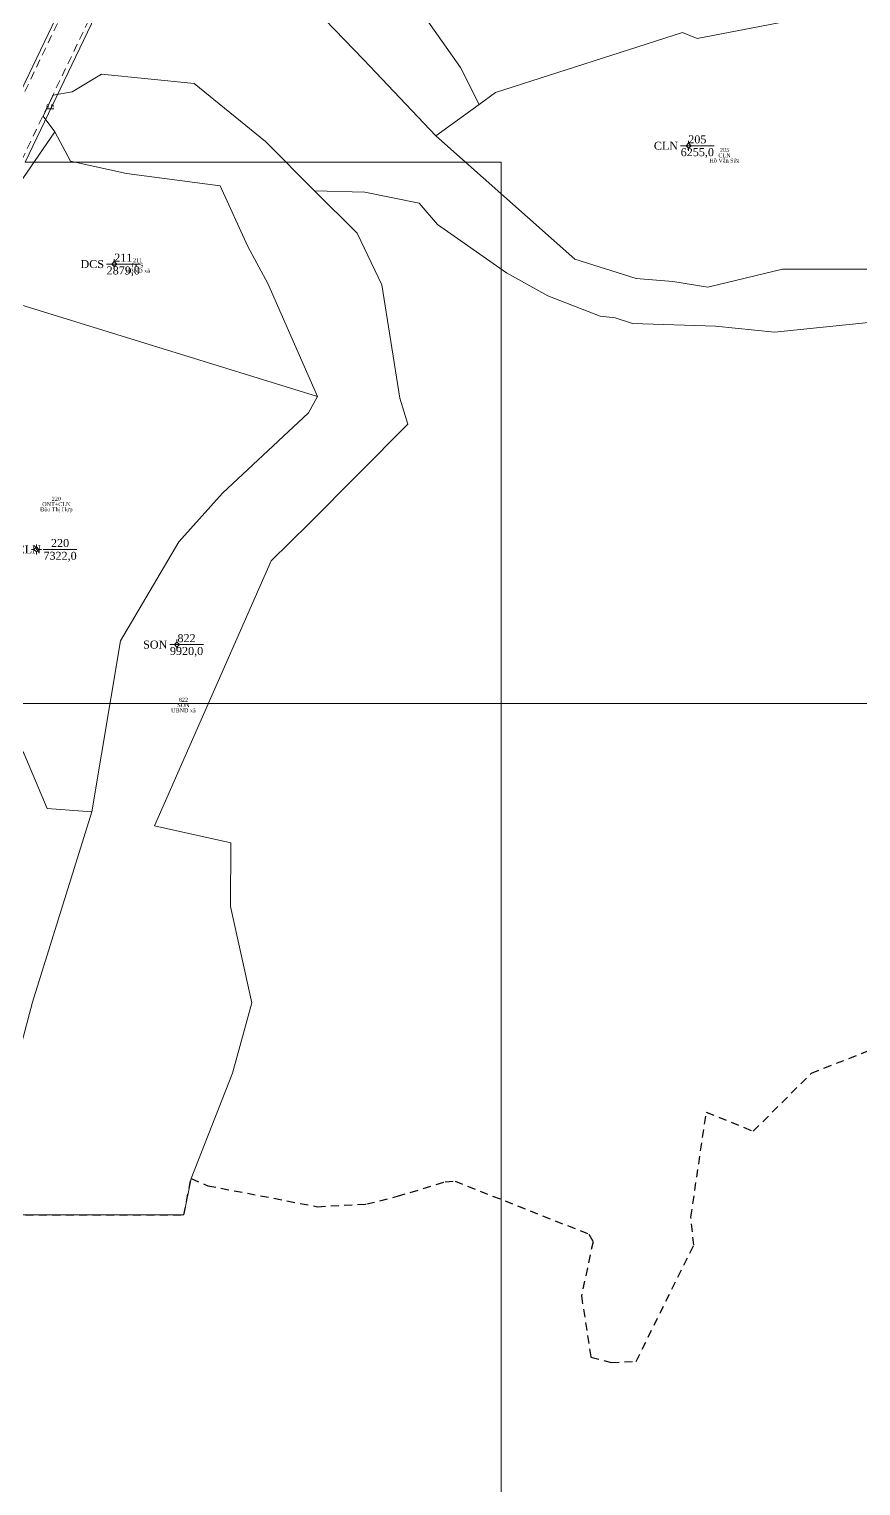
# Model space of a CAD drawing. Header units: metres. Extents: x 542180 to 550635, y 1840441 to 1846931.
# Drawn here: x 548268.6 to 548476.3, y 1840932.3 to 1841296.4 of the extents above; entities that cross this region are included whole.
import ezdxf
from ezdxf.enums import TextEntityAlignment as Align

# ---------------------------------------------------------------- set-up
doc = ezdxf.new("R2010")
doc.units = ezdxf.units.M
doc.header["$MEASUREMENT"] = 0
doc.linetypes.add('DGN Style 2', pattern=[3.355162, 2.013097, -1.342065])
for name, color, linetype, lineweight in [('Level 10', 7, 'Continuous', 0), ('Level 11', 7, 'Continuous', 0), ('Level 13', 7, 'Continuous', 0), ('Level 15', 7, 'Continuous', 0), ('Level 2', 7, 'Continuous', 0), ('Level 30', 7, 'Continuous', 0), ('Level 34', 7, 'Continuous', 0), ('Level 4', 7, 'Continuous', 0), ('Level 5', 7, 'Continuous', 0), ('Level 6', 7, 'Continuous', 0), ('Level 62', 7, 'Continuous', 0)]:
    doc.layers.add(name, color=color, linetype=linetype, lineweight=lineweight)
doc.styles.add('Style-Times New Roman', font='times.ttf')

# ---------------------------------------------------------------- blocks, each defined once
blk = doc.blocks.new('CENTRD')
at = {"layer": 'Level 11', "linetype": 'Continuous', "lineweight": 0}
h = blk.add_hatch(color=1, dxfattribs=at)
edge = h.paths.add_edge_path()
edge.add_arc((0, 0), 1.5, 0, 360)
at = {"layer": 'Level 11', "color": 1, "linetype": 'Continuous', "lineweight": 0}
for p, q in [((-6.25, 0), (-12.5, 0)), ((0, 6.25), (-6.25, 0)), ((-6.25, 0), (0, -6.25)), ((0, 12.5), (0, 6.25)), ((6.25, 0), (0, 6.25)), ((0, -6.25), (6.25, 0)), ((12.5, 0), (6.25, 0)), ((0, -6.25), (0, -12.5))]:
    blk.add_line(p, q, dxfattribs=at)
blk = doc.blocks.new('N_THUA_302')
at = {"layer": 'Level 13', "color": 1, "linetype": 'Continuous', "lineweight": 0}
blk.add_line((-2.038576, 0), (6.371424, 0), dxfattribs=at)
at = {"layer": 'Level 13', "color": 5, "linetype": 'Continuous', "lineweight": 0, "style": 'Style-Times New Roman'}
blk.add_text('205', height=2, dxfattribs=at).set_placement((2.166424, 1.6), align=Align.MIDDLE_CENTER)
at = {"layer": 'Level 2', "color": 3, "linetype": 'Continuous', "lineweight": 0, "style": 'Style-Times New Roman'}
blk.add_text('CLN', height=2, dxfattribs=at).set_placement((-2.638576, 0), align=Align.MIDDLE_RIGHT)
at = {"layer": 'Level 4', "color": 1, "linetype": 'Continuous', "lineweight": 0, "style": 'Style-Times New Roman'}
blk.add_text('6255,0', height=2, dxfattribs=at).set_placement((2.166424, -1.6), align=Align.MIDDLE_CENTER)
blk = doc.blocks.new('N_THUA_303')
at = {"layer": 'Level 13', "color": 1, "linetype": 'Continuous', "lineweight": 0}
blk.add_line((-1.943325, 0), (6.466675, 0), dxfattribs=at)
at = {"layer": 'Level 13', "color": 5, "linetype": 'Continuous', "lineweight": 0, "style": 'Style-Times New Roman'}
blk.add_text('211', height=2, dxfattribs=at).set_placement((2.261675, 1.6), align=Align.MIDDLE_CENTER)
at = {"layer": 'Level 2', "color": 3, "linetype": 'Continuous', "lineweight": 0, "style": 'Style-Times New Roman'}
blk.add_text('DCS', height=2, dxfattribs=at).set_placement((-2.543325, 0), align=Align.MIDDLE_RIGHT)
at = {"layer": 'Level 4', "color": 1, "linetype": 'Continuous', "lineweight": 0, "style": 'Style-Times New Roman'}
blk.add_text('2879,0', height=2, dxfattribs=at).set_placement((2.261675, -1.6), align=Align.MIDDLE_CENTER)
blk = doc.blocks.new('N_THUA_306')
at = {"layer": 'Level 13', "color": 1, "linetype": 'Continuous', "lineweight": 0}
blk.add_line((1.701696, 0), (10.111696, 0), dxfattribs=at)
at = {"layer": 'Level 13', "color": 5, "linetype": 'Continuous', "lineweight": 0, "style": 'Style-Times New Roman'}
blk.add_text('220', height=2, dxfattribs=at).set_placement((5.906696, 1.6), align=Align.MIDDLE_CENTER)
at = {"layer": 'Level 2', "color": 3, "linetype": 'Continuous', "lineweight": 0, "style": 'Style-Times New Roman'}
blk.add_text('ONT+CLN', height=2, dxfattribs=at).set_placement((1.101696, 0), align=Align.MIDDLE_RIGHT)
at = {"layer": 'Level 4', "color": 1, "linetype": 'Continuous', "lineweight": 0, "style": 'Style-Times New Roman'}
blk.add_text('7322,0', height=2, dxfattribs=at).set_placement((5.906696, -1.6), align=Align.MIDDLE_CENTER)
blk = doc.blocks.new('N_THUA_320')
at = {"layer": 'Level 13', "color": 1, "linetype": 'Continuous', "lineweight": 0}
blk.add_line((-1.816289, 0), (6.593711, 0), dxfattribs=at)
at = {"layer": 'Level 13', "color": 5, "linetype": 'Continuous', "lineweight": 0, "style": 'Style-Times New Roman'}
blk.add_text('822', height=2, dxfattribs=at).set_placement((2.388711, 1.6), align=Align.MIDDLE_CENTER)
at = {"layer": 'Level 2', "color": 3, "linetype": 'Continuous', "lineweight": 0, "style": 'Style-Times New Roman'}
blk.add_text('SON', height=2, dxfattribs=at).set_placement((-2.416289, 0), align=Align.MIDDLE_RIGHT)
at = {"layer": 'Level 4', "color": 1, "linetype": 'Continuous', "lineweight": 0, "style": 'Style-Times New Roman'}
blk.add_text('9920,0', height=2, dxfattribs=at).set_placement((2.388711, -1.6), align=Align.MIDDLE_CENTER)

msp = doc.modelspace()

# ---------------------------------------------------------------- linework, layer by layer
at = {"layer": 'Level 10', "color": 7, "lineweight": 0}
for p, q in [((548370.14, 1841269.74), (548380.95, 1841277.52)), ((548252.1, 1841231.94), (548340.64, 1841204.58))]:
    msp.add_line(p, q, dxfattribs=at)
at = {"layer": 'Level 10', "color": 7, "lineweight": 0, "flags": 128}
for points in [[(548298.31, 1841329.59), (548323.67, 1841315.5), (548337.6, 1841303.87), (548352.14, 1841288.71), (548370.14, 1841269.74)], [(548347.47, 1841323.13), (548358.62, 1841312.08), (548376.33, 1841286.81), (548380.95, 1841277.52)], [(548380.95, 1841277.52), (548385.09, 1841280.59), (548431.77, 1841295.52), (548435.41, 1841294.08), (548479.72, 1841302.58)], [(548275.02, 1841270.76), (548272.12, 1841274.62), (548274.3239, 1841279.3787), (548274.4461, 1841279.6425), (548274.57, 1841279.91), (548274.5975, 1841279.9145), (548279.37, 1841280.7), (548286.68, 1841285.14), (548309.78, 1841282.83), (548327.64, 1841268.31), (548339.9, 1841256)], [(548252.1, 1841231.94), (548255.85, 1841242.91), (548275.02, 1841270.76)], [(548275.02, 1841270.76), (548278.94, 1841263.41), (548292.93, 1841260.33), (548316.32, 1841257.2), (548323.24, 1841242.09), (548328.24, 1841232.84), (548340.64, 1841204.58)], [(548370.14, 1841269.74), (548404.91, 1841238.92), (548420.23, 1841234.06), (548429.33, 1841233.31), (548438.11, 1841231.91), (548456.77, 1841236.41), (548500.02, 1841236.42)], [(548339.9, 1841256), (548350.52, 1841245.42), (548356.68, 1841232.5), (548361.2, 1841204.17), (548363.19, 1841197.63), (548338.55, 1841172.86), (548329.01, 1841163.46), (548299.88, 1841097.28), (548318.96, 1841093.03), (548318.88, 1841077.08), (548324.23, 1841053), (548319.37, 1841035.41), (548309.02, 1841009.11), (548307.22, 1841000), (548264.32, 1841000), (548258.84, 1841013.36), (548259.9807, 1841017.6403), (548269.46, 1841053.21), (548284.26, 1841100.76)], [(548508.78, 1841237.1), (548508.9804, 1841236.6072), (548510.9259, 1841231.8226), (548512.59, 1841227.73), (548484.73, 1841223.73), (548454.71, 1841220.69), (548440, 1841222.16), (548419.24, 1841222.8), (548414.92, 1841224.21), (548411.2, 1841224.61), (548398.16, 1841229.7), (548387.84, 1841235.49), (548370.55, 1841247.55), (548366, 1841252.86), (548352.43, 1841255.63), (548339.9, 1841256)], [(548284.26, 1841100.76), (548291.38, 1841143.48), (548305.94, 1841168.24), (548316.87, 1841180.37), (548338.37, 1841200.48), (548340.64, 1841204.58)], [(548243.13, 1841146.9), (548256, 1841133.11), (548267.28, 1841115.44), (548273.12, 1841101.56), (548284.26, 1841100.76)]]:
    msp.add_lwpolyline(points, dxfattribs=at)
at = {"layer": 'Level 30', "color": 5, "linetype": 'Continuous', "lineweight": 0, "flags": 128}
for points in [[(548257.9459, 1841263.1113), (548279.0666, 1841307.2477)], [(548267.5966, 1841263.1113), (548286.0558, 1841301.6859)]]:
    msp.add_lwpolyline(points, dxfattribs=at)
at = {"layer": 'Level 34', "color": 2, "linetype": 'DGN Style 2', "lineweight": 30}
for p, q in [((548463.96, 1841035.45), (548480.13, 1841041.81)), ((548449.41, 1841020.94), (548463.96, 1841035.45)), ((548433.86, 1840999.46), (548437.71, 1841025.74)), ((548437.71, 1841025.74), (548449.41, 1841020.94)), ((548307.22, 1841000), (548309.02, 1841009.11)), ((548309.02, 1841009.11), (548313.21, 1841007.32)), ((548360.58, 1841004.69), (548372.49, 1841008.29)), ((548372.49, 1841008.29), (548374.98, 1841008.45)), ((548374.98, 1841008.45), (548408.4, 1840995.22)), ((548313.21, 1841007.32), (548340.58, 1841002.08)), ((548352.92, 1841002.75), (548360.58, 1841004.69)), ((548340.58, 1841002.08), (548352.92, 1841002.75)), ((548264.32, 1841000), (548307.22, 1841000)), ((548434.59, 1840992.45), (548433.86, 1840999.46)), ((548409.41, 1840993.33), (548406.51, 1840979.79)), ((548408.4, 1840995.22), (548409.41, 1840993.33)), ((548420.18, 1840963.42), (548434.59, 1840992.45)), ((548406.51, 1840979.79), (548408.89, 1840964.43)), ((548408.89, 1840964.43), (548413.93, 1840963.16)), ((548413.93, 1840963.16), (548420.18, 1840963.42))]:
    msp.add_line(p, q, dxfattribs=at)
at = {"layer": 'Level 6', "color": 2, "linetype": 'DGN Style 2', "lineweight": 0, "flags": 128}
for points in [[(548266.694561, 1841263.542955), (548286.017629, 1841303.922841), (548286.858985, 1841305.669228), (548287.703792, 1841307.21723), (548288.654163, 1841308.7122), (548289.701897, 1841310.140559), (548290.842561, 1841311.496014), (548292.071013, 1841312.772369), (548293.381734, 1841313.964113), (548294.768866, 1841315.065901), (548296.226422, 1841316.072796), (548297.747692, 1841316.980466), (548299.248476, 1841317.745085), (548300.413278, 1841318.506169), (548300.925732, 1841318.710013), (548302.631101, 1841319.150069), (548302.918393, 1841319.238391), (548304.183394, 1841319.582109), (548305.831501, 1841320.444037), (548307.758825, 1841320.711457), (548309.744423, 1841320.868666), (548311.829792, 1841320.654038), (548314.023172, 1841320.540036), (548318.583954, 1841318.28552), (548329.885184, 1841319.688462), (548342.449752, 1841319.249449), (548355.281416, 1841320.241503), (548367.77495, 1841320.629325), (548369.829734, 1841320.520087), (548370.98824, 1841320.458389), (548371.928882, 1841320.429698), (548374.2084, 1841320.41449), (548376.440818, 1841320.474935), (548378.632742, 1841320.828118), (548380.856888, 1841321.283256), (548383.068867, 1841321.813287), (548385.310778, 1841322.430185), (548387.555219, 1841322.886426), (548389.662712, 1841323.620565), (548391.791931, 1841324.442763), (548393.892541, 1841325.335421), (548395.962203, 1841326.297663), (548398.001094, 1841327.329542), (548399.342954, 1841328.056358), (548399.994861, 1841328.423543), (548401.962859, 1841329.590372), (548403.886273, 1841330.819227), (548405.767698, 1841332.111457), (548407.530134, 1841333.410522), (548409.051834, 1841335.155184), (548410.854533, 1841336.679282), (548412.536714, 1841338.200528), (548414.170081, 1841339.7796), (548415.027152, 1841340.652007), (548415.718935, 1841341.379879), (548417.132097, 1841343.162551), (548418.615066, 1841344.915041), (548420.018481, 1841346.690275), (548421.361885, 1841348.511341), (548422.526084, 1841350.204794), (548422.917131, 1841352.623057), (548424.160628, 1841354.718517), (548425.234284, 1841356.673207), (548426.24212, 1841358.662573), (548427.183158, 1841360.684361), (548428.056299, 1841362.736469), (548428.860479, 1841364.81648), (548429.595002, 1841366.922212), (548430.258874, 1841369.051174), (548430.802447, 1841371.023454), (548430.500335, 1841373.375879), (548430.97944, 1841375.712075), (548431.349633, 1841377.882303), (548431.639668, 1841380.008263), (548431.619601, 1841382.163408), (548431.524572, 1841384.368298), (548431.449933, 1841385.458112), (548431.002891, 1841390.482079), (548430.567998, 1841397.919174), (548430.317613, 1841412.608848), (548431.329116, 1841430.299477), (548435.10564, 1841446.84675), (548436.123871, 1841453.563429), (548441.164781, 1841461.947089), (548444.70213, 1841467.423159), (548445.988459, 1841468.909338), (548446.280934, 1841469.494558), (548447.032872, 1841470.656165), (548448.195544, 1841472.330278), (548449.321744, 1841474.199904), (548450.971487, 1841475.605685), (548451.879277, 1841477.246777), (548452.505633, 1841478.413897), (548453.778651, 1841480.876139), (548454.717597, 1841482.775593), (548455.865735, 1841484.50033), (548456.687257, 1841486.299437), (548458.156843, 1841489.711156), (548458.305959, 1841490.072505), (548459.072672, 1841491.980093), (548459.786633, 1841493.838587), (548460.253149, 1841495.851951), (548460.948952, 1841497.84409), (548461.714385, 1841500.16016), (548462.210398, 1841501.742663), (548462.796223, 1841503.706864), (548463.394765, 1841505.832139), (548464.56225, 1841507.634157), (548464.963561, 1841509.461969), (548465.40115, 1841511.990966), (548465.963077, 1841515.47955), (548467.437026, 1841521.861283), (548468.314583, 1841524.985102), (548469.050189, 1841527.742909), (548469.43894, 1841529.599422), (548469.226065, 1841531.712972), (548469.689593, 1841534.756737), (548469.846366, 1841535.909967), (548470.107539, 1841538.030845), (548470.660127, 1841540.025821), (548470.823763, 1841542.620693), (548471.834681, 1841543.030357), (548472.402486, 1841543.352066), (548473.93428, 1841543.941999), (548476.058353, 1841544.110313), (548476.377259, 1841548.186778), (548473.267748, 1841553.489267), (548472.415001, 1841566.120177), (548473.225033, 1841572.613302), (548473.564739, 1841575.824793), (548473.646259, 1841576.569666), (548473.890048, 1841578.647365), (548474.69721, 1841580.51075), (548474.866802, 1841582.281754), (548475.074223, 1841584.213222), (548475.303571, 1841586.142259), (548475.527707, 1841587.859142), (548474.948258, 1841589.908032), (548475.277397, 1841592.047106), (548475.59673, 1841593.976095), (548476.299522, 1841597.811369), (548476.684835, 1841599.728264), (548477.05411, 1841601.46263), (548476.775743, 1841603.53316), (548477.742704, 1841607.512564), (548478.239016, 1841609.412291), (548478.756217, 1841611.303463), (548479.269594, 1841613.10033), (548479.481508, 1841615.086043), (548480.260003, 1841617.577562), (548480.69619, 1841618.919775), (548481.321681, 1841620.781571), (548482.033629, 1841622.823328), (548483.457988, 1841624.395018), (548484.778602, 1841627.860603), (548485.507313, 1841629.678553), (548486.255593, 1841631.48543), (548486.956816, 1841633.125071), (548487.109982, 1841635.196182), (548488.776978, 1841638.912218), (548489.505839, 1841640.607951), (548489.609022, 1841641.107005), (548491.072532, 1841644.423758), (548497.264501, 1841657.328203), (548498.765062, 1841660.235809)], [(548258.847939, 1841262.679645), (548279.967937, 1841306.814579), (548280.86257, 1841308.668607), (548281.929214, 1841310.623179), (548283.119339, 1841312.495304), (548284.431401, 1841314.284037), (548285.859735, 1841315.981282), (548287.398106, 1841317.57965), (548289.039373, 1841319.072091), (548290.77653, 1841320.451798), (548292.601663, 1841321.712693), (548294.506779, 1841322.849219), (548296.488854, 1841323.859046), (548298.065008, 1841324.557037), (548298.655302, 1841324.791996), (548300.551808, 1841326.24721), (548300.764787, 1841326.31273), (548302.690421, 1841326.835906), (548304.816944, 1841327.875855), (548306.983911, 1841328.176531), (548309.131804, 1841328.349359), (548311.217448, 1841328.498237), (548313.184934, 1841329.025133), (548317.583311, 1841329.338979), (548329.117252, 1841330.995665), (548354.303638, 1841334.326833), (548366.703453, 1841335.564218), (548369.891041, 1841336.195699), (548370.616057, 1841336.361446), (548372.297547, 1841336.788913), (548373.89481, 1841337.253267), (548375.502501, 1841337.546878), (548377.169537, 1841337.88805), (548378.830148, 1841338.286017), (548380.250365, 1841338.676812), (548382.147333, 1841338.369377), (548384.009702, 1841339.018241), (548385.628854, 1841339.643431), (548387.226365, 1841340.322281), (548388.800227, 1841341.054051), (548390.34638, 1841341.836645), (548391.366806, 1841342.389219), (548391.875347, 1841342.675662), (548393.363532, 1841343.558023), (548394.826243, 1841344.492482), (548396.256909, 1841345.475249), (548397.541727, 1841346.422174), (548399.218106, 1841347.112232), (548400.66308, 1841348.33403), (548401.96249, 1841349.509075), (548403.219317, 1841350.724198), (548403.885241, 1841351.401986), (548404.4048, 1841351.948669), (548405.725287, 1841353.114618), (548406.897438, 1841354.499763), (548407.987924, 1841355.879231), (548409.031814, 1841357.294256), (548409.851802, 1841358.487028), (548411.844262, 1841359.320043), (548412.922663, 1841361.137166), (548413.788604, 1841362.713671), (548414.602446, 1841364.319934), (548415.526911, 1841366.326379), (548416.065491, 1841367.605917), (548416.713518, 1841369.281811), (548417.305907, 1841370.980215), (548417.841326, 1841372.697429), (548418.257839, 1841374.208544), (548419.544753, 1841375.76261), (548419.958762, 1841377.781437), (548420.266067, 1841379.5832), (548420.503832, 1841381.325863), (548420.927697, 1841383.055149), (548421.307587, 1841384.869737), (548421.476455, 1841385.792825), (548421.638728, 1841386.798088), (548421.959736, 1841388.787936)]]:
    msp.add_lwpolyline(points, dxfattribs=at)
at = {"layer": 'Level 62', "color": 7, "linetype": 'Continuous', "lineweight": 0}
msp.add_line((548157.2457, 1841127.8482), (548386.4625, 1841127.8482), dxfattribs=at)
at = {"layer": 'Level 62', "color": 7, "linetype": 'Continuous', "lineweight": 0, "flags": 128}
for points in [[(548386.4625, 1841127.8482), (548656.2822, 1841127.8482), (548656.2822, 1841659.7772)], [(548078.7822, 1841263.1113), (547556.4625, 1841263.1113), (547556.4625, 1840685.6113), (548386.4625, 1840685.6113), (548386.4625, 1841127.8482)], [(548267.5966, 1841263.1113), (548386.4625, 1841263.1113), (548386.4625, 1841127.8482)]]:
    msp.add_lwpolyline(points, dxfattribs=at)

# ---------------------------------------------------------------- block references
at = {"layer": 'Level 11', "color": 1, "linetype": 'Continuous', "lineweight": 0, "xscale": 0.1, "yscale": 0.1, "zscale": 0.1}
for p in [(548433.3, 1841267.24), (548289.84, 1841237.67), (548270.41, 1841166.35), (548305.52, 1841142.57)]:
    msp.add_blockref('CENTRD', p, dxfattribs=at)
at = {"layer": 'Level 2', "color": 3, "linetype": 'Continuous', "lineweight": 0}
for name, p in [('N_THUA_302', (548433.3, 1841267.24)), ('N_THUA_303', (548289.84, 1841237.67)), ('N_THUA_306', (548270.41, 1841166.35)), ('N_THUA_320', (548305.52, 1841142.57))]:
    msp.add_blockref(name, p, dxfattribs=at)

# ---------------------------------------------------------------- texts
at = {"layer": 'Level 15', "color": 1, "linetype": 'Continuous', "lineweight": 0, "char_height": 1, "attachment_point": 5, "line_spacing_factor": 0.790495, "style": 'Style-Times New Roman'}
for s, insert in [('205\\PCLN\\PHồ Văn Sửa', (548442.251068, 1841264.855624)), ('211\\PDCS\\PUBND xã', (548295.686756, 1841237.309006)), ('220\\PONT+CLN\\PĐào Thị Hợp', (548275.390633, 1841177.510157)), ('822\\PSON\\PUBND xã', (548307.117179, 1841127.430887))]:
    msp.add_mtext(s, dxfattribs=dict(at, insert=insert))
at = {"layer": 'Level 5', "color": 5, "linetype": 'Continuous', "lineweight": 0, "style": 'Style-Times New Roman'}
msp.add_text('%%u6,0%%U', height=1, dxfattribs=at).set_placement((548273.816875, 1841277.149799), align=Align.MIDDLE_CENTER)

doc.saveas('drawing.dxf')
